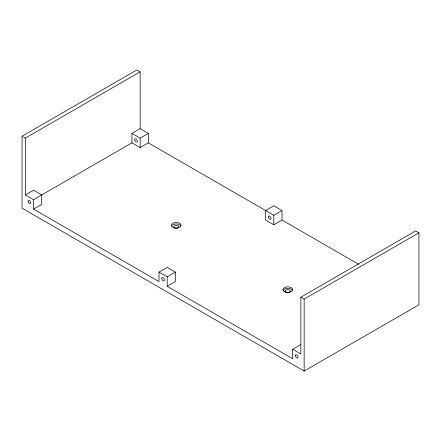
<?xml version="1.0" encoding="UTF-8"?>
<svg xmlns="http://www.w3.org/2000/svg" width="441" height="441" viewBox="0 0 441 441"><rect width="100%" height="100%" fill="white"/><g stroke="black" fill="none" stroke-linecap="round" stroke-linejoin="round"><path stroke-width="0.66" d="M167.2 286.308L175.397 281.573L175.397 272.108L167.2 276.838L167.2 286.308L292.664 358.748L292.664 349.278L300.867 354.013L300.867 297.195L415.67 230.913L418.95 232.809L418.95 304.775L304.147 371.057L22.05 208.191L22.05 136.225L136.853 69.943L140.133 71.839L140.133 128.651L131.936 133.386L131.936 142.856L140.133 147.592L148.336 142.856L265.476 210.484M22.05 136.225L25.33 138.121L140.133 71.839M25.33 194.933L33.533 190.198L41.73 194.933L41.73 204.404L33.533 209.139L33.533 199.668L25.33 194.933L25.33 138.121M33.533 199.668L131.936 142.856M131.936 133.386L140.133 138.121L148.336 133.386L148.336 142.856M33.533 209.139L158.997 281.573L158.997 272.108L167.2 267.373L175.397 272.108M282.003 220.026L273.8 224.761L265.603 220.026L265.603 210.555L273.8 205.826L282.003 210.555L282.003 220.026L358.709 264.313M265.603 210.555L273.8 215.291L282.003 210.555M300.867 297.195L304.147 299.092L418.95 232.809M292.664 349.278L300.867 344.542M140.133 128.651L148.336 133.386M158.997 272.108L167.2 276.838M304.147 299.092L304.147 371.057M273.8 215.291L273.8 224.761M140.133 138.121L140.133 147.592M283.039 290.41A4.873 2.811 0 0 1 287.741 288.326A4.873 2.811 0 0 1 292.449 290.41M171.51 226.024A4.873 2.811 0 0 1 176.218 223.94A4.873 2.811 0 0 1 180.92 226.024M285.939 292.179A2.552 1.472 0 0 0 290.206 291.518A2.552 1.472 0 0 0 287.085 289.715A2.552 1.472 0 0 0 285.939 292.179M174.945 228.025A2.552 1.472 0 0 0 178.77 226.751A2.552 1.472 0 0 0 174.945 225.472A2.552 1.472 0 0 0 174.945 228.025M173.782 227.672A4.873 2.811 0 0 0 181.091 225.235A4.873 2.811 0 0 0 173.782 222.799A4.873 2.811 0 0 0 173.782 227.672M284.302 291.611A4.873 2.811 0 0 0 292.449 290.349A4.873 2.811 0 0 0 286.485 286.909A4.873 2.811 0 0 0 284.302 291.611M28.119 201.278A1.858 1.069 60 0 0 30.087 203.725A1.858 1.069 60 0 0 30.087 201.102A1.858 1.069 60 0 0 28.119 201.278M161.786 278.453A1.858 1.069 60 0 0 163.754 280.9A1.858 1.069 60 0 0 163.754 278.277A1.858 1.069 60 0 0 161.786 278.453M295.453 355.622A1.858 1.069 60 0 0 297.421 358.07A1.858 1.069 60 0 0 297.421 355.446A1.858 1.069 60 0 0 295.453 355.622M134.726 139.731A1.858 1.069 60 0 0 136.693 142.178A1.858 1.069 60 0 0 136.693 139.554A1.858 1.069 60 0 0 134.726 139.731M268.393 216.9A1.858 1.069 60 0 0 270.361 219.348A1.858 1.069 60 0 0 270.361 216.724A1.858 1.069 60 0 0 268.393 216.9"/></g></svg>
